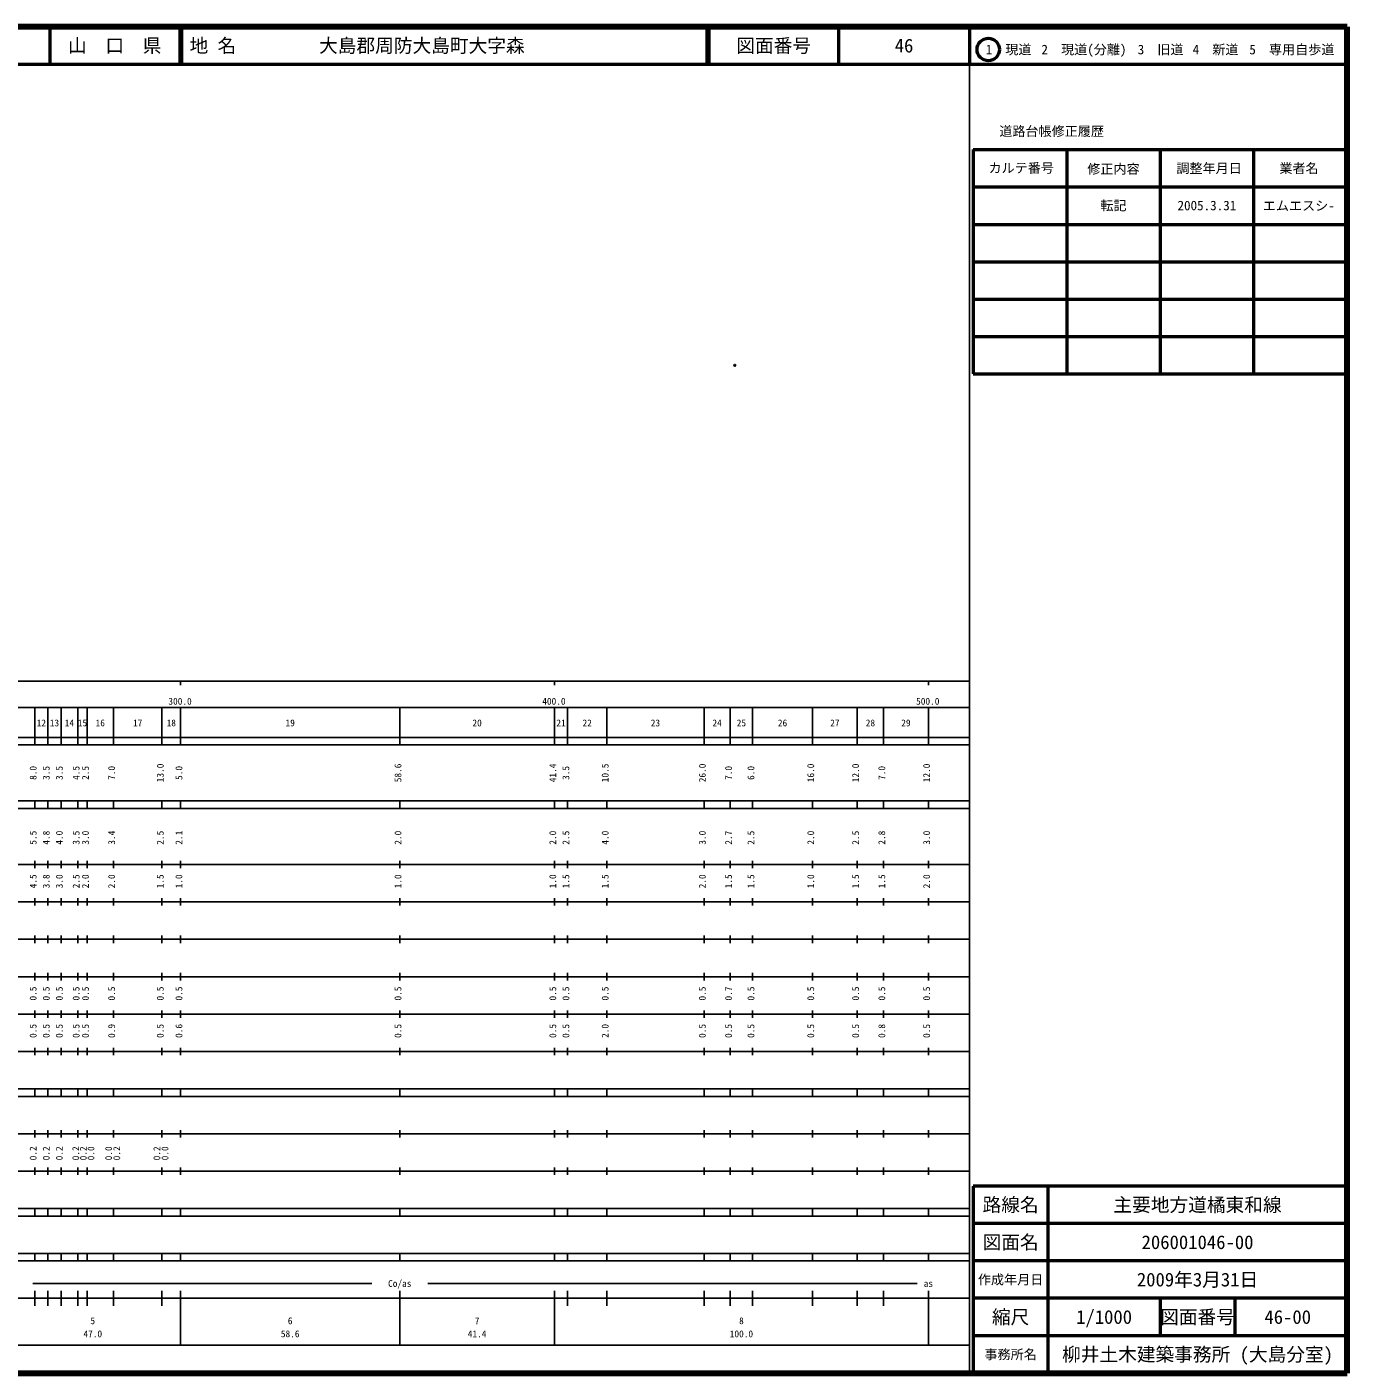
# Model space of a CAD drawing. Units: millimetres on the paper. Extents: x 40 to 680, y 20 to 380.
# Drawn here: x 326.9 to 680, y 20 to 380 of the extents above; entities that cross this region are included whole.
import ezdxf
from ezdxf.enums import TextEntityAlignment as Align

# ---------------------------------------------------------------- set-up
doc = ezdxf.new("R2010")
doc.units = ezdxf.units.MM
doc.header["$PDMODE"] = 32
doc.header["$PDSIZE"] = 0.5
doc.layers.add('M-OTRS', color=6, linetype='Continuous')
doc.layers.add('M-TTL-TXT', color=7, linetype='Continuous')
for name, color, linetype, lineweight in [('M-TTL', 2, 'Continuous', 140), ('M-TTL-BAND', 7, 'Continuous', 25), ('M-TTL-FRAM', 2, 'Continuous', 50), ('M-TTL-LINE', 7, 'Continuous', 50)]:
    doc.layers.add(name, color=color, linetype=linetype, lineweight=lineweight)
doc.styles.add('ＭＳ ゴシック', font='')
doc.styles.get('ＭＳ ゴシック').set_extended_font_data('MS Gothic')

msp = doc.modelspace()

# ---------------------------------------------------------------- linework, layer by layer
at = {"layer": 'M-OTRS'}
msp.add_point((516.22, 289.499), dxfattribs=at)
at = {"layer": 'M-TTL'}
for p, q in [((680, 380), (40, 380)), ((680, 20), (680, 380)), ((40, 20), (680, 20))]:
    msp.add_line(p, q, dxfattribs=at)
at = {"layer": 'M-TTL-BAND'}
for p, q in [((579, 20), (579, 370)), ((40, 205), (579, 205)), ((368, 205), (368, 204)), ((468, 205), (468, 204)), ((568, 205), (568, 204)), ((68, 198), (579, 198)), ((329, 188), (329, 198)), ((332.5, 188), (332.5, 198)), ((336, 188), (336, 198)), ((340.5, 188), (340.5, 198)), ((343, 188), (343, 198)), ((350, 188), (350, 198)), ((363, 188), (363, 198)), ((368, 188), (368, 198)), ((426.6, 188), (426.6, 198)), ((468, 188), (468, 198)), ((471.5, 188), (471.5, 198)), ((482, 188), (482, 198)), ((508, 188), (508, 198)), ((515, 188), (515, 198)), ((521, 188), (521, 198)), ((537, 188), (537, 198)), ((549, 188), (549, 198)), ((556, 188), (556, 198)), ((568, 188), (568, 198)), ((40, 190), (579, 190)), ((40, 188), (579, 188)), ((40, 173), (579, 173)), ((329, 171), (329, 173)), ((332.5, 171), (332.5, 173)), ((336, 171), (336, 173)), ((340.5, 171), (340.5, 173)), ((343, 171), (343, 173)), ((350, 171), (350, 173)), ((363, 171), (363, 173)), ((368, 171), (368, 173)), ((426.6, 171), (426.6, 173)), ((468, 171), (468, 173)), ((471.5, 171), (471.5, 173)), ((482, 171), (482, 173)), ((508, 171), (508, 173)), ((515, 171), (515, 173)), ((521, 171), (521, 173)), ((537, 171), (537, 173)), ((549, 171), (549, 173)), ((556, 171), (556, 173)), ((568, 171), (568, 173)), ((40, 171), (579, 171)), ((40, 156), (579, 156)), ((329, 155), (329, 157)), ((332.5, 155), (332.5, 157)), ((336, 155), (336, 157)), ((340.5, 155), (340.5, 157)), ((343, 155), (343, 157)), ((350, 155), (350, 157)), ((363, 155), (363, 157)), ((368, 155), (368, 157)), ((426.6, 155), (426.6, 157)), ((468, 155), (468, 157)), ((471.5, 155), (471.5, 157)), ((482, 155), (482, 157)), ((508, 155), (508, 157)), ((515, 155), (515, 157)), ((521, 155), (521, 157)), ((537, 155), (537, 157)), ((549, 155), (549, 157)), ((556, 155), (556, 157)), ((568, 155), (568, 157)), ((46, 146), (579, 146)), ((329, 145), (329, 147)), ((332.5, 145), (332.5, 147)), ((336, 145), (336, 147)), ((340.5, 145), (340.5, 147)), ((343, 145), (343, 147)), ((350, 145), (350, 147)), ((363, 145), (363, 147)), ((368, 145), (368, 147)), ((426.6, 145), (426.6, 147)), ((468, 145), (468, 147)), ((471.5, 145), (471.5, 147)), ((482, 145), (482, 147)), ((508, 145), (508, 147)), ((515, 145), (515, 147)), ((521, 145), (521, 147)), ((537, 145), (537, 147)), ((549, 145), (549, 147)), ((556, 145), (556, 147)), ((568, 145), (568, 147)), ((329, 135), (329, 137)), ((332.5, 135), (332.5, 137)), ((336, 135), (336, 137)), ((340.5, 135), (340.5, 137)), ((343, 135), (343, 137)), ((350, 135), (350, 137)), ((363, 135), (363, 137)), ((368, 135), (368, 137)), ((426.6, 135), (426.6, 137)), ((468, 135), (468, 137)), ((471.5, 135), (471.5, 137)), ((482, 135), (482, 137)), ((508, 135), (508, 137)), ((515, 135), (515, 137)), ((521, 135), (521, 137)), ((537, 135), (537, 137)), ((549, 135), (549, 137)), ((556, 135), (556, 137)), ((568, 135), (568, 137)), ((52, 136), (579, 136)), ((46, 126), (579, 126)), ((329, 125), (329, 127)), ((332.5, 125), (332.5, 127)), ((336, 125), (336, 127)), ((340.5, 125), (340.5, 127)), ((343, 125), (343, 127)), ((350, 125), (350, 127)), ((363, 125), (363, 127)), ((368, 125), (368, 127)), ((426.6, 125), (426.6, 127)), ((468, 125), (468, 127)), ((471.5, 125), (471.5, 127)), ((482, 125), (482, 127)), ((508, 125), (508, 127)), ((515, 125), (515, 127)), ((521, 125), (521, 127)), ((537, 125), (537, 127)), ((549, 125), (549, 127)), ((556, 125), (556, 127)), ((568, 125), (568, 127)), ((52, 116), (579, 116)), ((329, 115), (329, 117)), ((332.5, 115), (332.5, 117)), ((336, 115), (336, 117)), ((340.5, 115), (340.5, 117)), ((343, 115), (343, 117)), ((350, 115), (350, 117)), ((363, 115), (363, 117)), ((368, 115), (368, 117)), ((426.6, 115), (426.6, 117)), ((468, 115), (468, 117)), ((471.5, 115), (471.5, 117)), ((482, 115), (482, 117)), ((508, 115), (508, 117)), ((515, 115), (515, 117)), ((521, 115), (521, 117)), ((537, 115), (537, 117)), ((549, 115), (549, 117)), ((556, 115), (556, 117)), ((568, 115), (568, 117)), ((46, 106), (579, 106)), ((329, 105), (329, 107)), ((332.5, 105), (332.5, 107)), ((336, 105), (336, 107)), ((340.5, 105), (340.5, 107)), ((343, 105), (343, 107)), ((350, 105), (350, 107)), ((363, 105), (363, 107)), ((368, 105), (368, 107)), ((426.6, 105), (426.6, 107)), ((468, 105), (468, 107)), ((471.5, 105), (471.5, 107)), ((482, 105), (482, 107)), ((508, 105), (508, 107)), ((515, 105), (515, 107)), ((521, 105), (521, 107)), ((537, 105), (537, 107)), ((549, 105), (549, 107)), ((556, 105), (556, 107)), ((568, 105), (568, 107)), ((40, 96), (579, 96)), ((40, 94), (579, 94)), ((329, 94), (329, 96)), ((332.5, 94), (332.5, 96)), ((336, 94), (336, 96)), ((340.5, 94), (340.5, 96)), ((343, 94), (343, 96)), ((350, 94), (350, 96)), ((363, 94), (363, 96)), ((368, 94), (368, 96)), ((426.6, 94), (426.6, 96)), ((468, 94), (468, 96)), ((471.5, 94), (471.5, 96)), ((482, 94), (482, 96)), ((508, 94), (508, 96)), ((515, 94), (515, 96)), ((521, 94), (521, 96)), ((537, 94), (537, 96)), ((549, 94), (549, 96)), ((556, 94), (556, 96)), ((568, 94), (568, 96)), ((49, 84), (579, 84)), ((329, 83), (329, 85)), ((332.5, 83), (332.5, 85)), ((336, 83), (336, 85)), ((340.5, 83), (340.5, 85)), ((343, 83), (343, 85)), ((350, 83), (350, 85)), ((363, 83), (363, 85)), ((368, 83), (368, 85)), ((426.6, 83), (426.6, 85)), ((468, 83), (468, 85)), ((471.5, 83), (471.5, 85)), ((482, 83), (482, 85)), ((508, 83), (508, 85)), ((515, 83), (515, 85)), ((521, 83), (521, 85)), ((537, 83), (537, 85)), ((549, 83), (549, 85)), ((556, 83), (556, 85)), ((568, 83), (568, 85)), ((40, 74), (579, 74)), ((329, 73), (329, 75)), ((332.5, 73), (332.5, 75)), ((336, 73), (336, 75)), ((340.5, 73), (340.5, 75)), ((343, 73), (343, 75)), ((350, 73), (350, 75)), ((363, 73), (363, 75)), ((368, 73), (368, 75)), ((426.6, 73), (426.6, 75)), ((468, 73), (468, 75)), ((471.5, 73), (471.5, 75)), ((482, 73), (482, 75)), ((508, 73), (508, 75)), ((515, 73), (515, 75)), ((521, 73), (521, 75)), ((537, 73), (537, 75)), ((549, 73), (549, 75)), ((556, 73), (556, 75)), ((568, 73), (568, 75)), ((40, 64), (579, 64)), ((40, 62), (579, 62)), ((329, 62), (329, 64)), ((332.5, 62), (332.5, 64)), ((336, 62), (336, 64)), ((340.5, 62), (340.5, 64)), ((343, 62), (343, 64)), ((350, 62), (350, 64)), ((363, 62), (363, 64)), ((368, 62), (368, 64)), ((426.6, 62), (426.6, 64)), ((468, 62), (468, 64)), ((471.5, 62), (471.5, 64)), ((482, 62), (482, 64)), ((508, 62), (508, 64)), ((515, 62), (515, 64)), ((521, 62), (521, 64)), ((537, 62), (537, 64)), ((549, 62), (549, 64)), ((556, 62), (556, 64)), ((568, 62), (568, 64)), ((40, 52), (579, 52)), ((329, 50), (329, 52)), ((332.5, 50), (332.5, 52)), ((336, 50), (336, 52)), ((340.5, 50), (340.5, 52)), ((343, 50), (343, 52)), ((350, 50), (350, 52)), ((363, 50), (363, 52)), ((368, 50), (368, 52)), ((426.6, 50), (426.6, 52)), ((468, 50), (468, 52)), ((471.5, 50), (471.5, 52)), ((482, 50), (482, 52)), ((508, 50), (508, 52)), ((515, 50), (515, 52)), ((521, 50), (521, 52)), ((537, 50), (537, 52)), ((549, 50), (549, 52)), ((556, 50), (556, 52)), ((568, 50), (568, 52)), ((40, 50), (579, 50)), ((328.5, 44), (419.1, 44)), ((434.1, 44), (565, 44)), ((40, 40), (579, 40)), ((329, 38), (329, 42)), ((332.5, 38), (332.5, 42)), ((336, 38), (336, 42)), ((340.5, 38), (340.5, 42)), ((343, 38), (343, 42)), ((350, 38), (350, 42)), ((363, 38), (363, 42)), ((368, 27.5), (368, 42)), ((426.6, 27.5), (426.6, 42)), ((468, 27.5), (468, 42)), ((471.5, 38), (471.5, 42)), ((482, 38), (482, 42)), ((508, 38), (508, 42)), ((515, 38), (515, 42)), ((521, 38), (521, 42)), ((537, 38), (537, 42)), ((549, 38), (549, 42)), ((556, 38), (556, 42)), ((568, 27.5), (568, 42)), ((68, 27.5), (579, 27.5))]:
    msp.add_line(p, q, dxfattribs=at)
at = {"layer": 'M-TTL-FRAM'}
for p, q in [((580, 347.197), (580, 287.197)), ((580, 347.197), (680, 347.197)), ((580, 287.197), (680, 287.197)), ((680, 70), (580, 70)), ((580, 70), (580, 20))]:
    msp.add_line(p, q, dxfattribs=at)
at = {"layer": 'M-TTL-LINE'}
for p, q in [((333, 380), (333, 370)), ((367.75, 380), (367.75, 370)), ((368.25, 380), (368.25, 370)), ((508.747, 380), (508.747, 370)), ((509.247, 380), (509.247, 370)), ((543.997, 380), (543.997, 370)), ((579, 380), (579, 370)), ((40, 370), (680, 370)), ((605, 347.197), (605, 287.197)), ((630, 347.197), (630, 287.197)), ((655, 347.197), (655, 287.197)), ((580, 337.197), (680, 337.197)), ((580, 327.197), (680, 327.197)), ((580, 317.197), (680, 317.197)), ((580, 307.197), (680, 307.197)), ((580, 297.197), (680, 297.197)), ((600, 70), (600, 20)), ((680, 60), (580, 60)), ((680, 50), (580, 50)), ((680, 40), (580, 40)), ((630, 40), (630, 30)), ((650, 40), (650, 30)), ((680, 30), (580, 30))]:
    msp.add_line(p, q, dxfattribs=at)
msp.add_circle((584.031, 373.958), 3, dxfattribs=at)

# ---------------------------------------------------------------- texts
at = {"layer": 'M-TTL-BAND', "style": 'ＭＳ ゴシック'}
for s, p in [('300.0', (367.844, 198.195)), ('400.0', (467.844, 198.195)), ('500.0', (567.844, 198.195)), ('12', (330.75, 192.405)), ('13', (334.25, 192.405)), ('14', (338.25, 192.405)), ('15', (341.75, 192.405)), ('16', (346.5, 192.405)), ('17', (356.5, 192.405)), ('18', (365.5, 192.405)), ('19', (397.3, 192.405)), ('20', (447.3, 192.405)), ('21', (469.75, 192.405)), ('22', (476.75, 192.405)), ('23', (495, 192.405)), ('24', (511.5, 192.405)), ('25', (518, 192.405)), ('26', (529, 192.405)), ('27', (543, 192.405)), ('28', (552.5, 192.405)), ('29', (562, 192.405)), ('Co/as', (426.6, 42.5)), ('as', (568, 42.5)), ('5', (344.5, 32.523)), ('6', (397.3, 32.523)), ('7', (447.3, 32.523)), ('8', (518, 32.523)), ('47.0', (344.5, 29.033)), ('58.6', (397.3, 29.033)), ('41.4', (447.3, 29.033)), ('100.0', (518, 29.033))]:
    msp.add_text(s, height=1.833, dxfattribs=at).set_placement(p, align=Align.BOTTOM_CENTER)
for s, p in [('8.0', (330, 180.5)), ('3.5', (333.5, 180.5)), ('3.5', (337, 180.5)), ('4.5', (341.5, 180.5)), ('2.5', (344, 180.5)), ('7.0', (351, 180.5)), ('13.0', (364, 180.5)), ('5.0', (369, 180.5)), ('58.6', (427.6, 180.5)), ('41.4', (469, 180.5)), ('3.5', (472.5, 180.5)), ('10.5', (483, 180.5)), ('26.0', (509, 180.5)), ('7.0', (516, 180.5)), ('6.0', (522, 180.5)), ('16.0', (538, 180.5)), ('12.0', (550, 180.5)), ('7.0', (557, 180.5)), ('12.0', (569, 180.5)), ('5.5', (330, 163.174)), ('4.8', (333.5, 163.174)), ('4.0', (337, 163.174)), ('3.5', (341.5, 163.174)), ('3.0', (344, 163.174)), ('3.4', (351, 163.174)), ('2.5', (364, 163.174)), ('2.1', (369, 163.174)), ('2.0', (427.6, 163.174)), ('2.0', (469, 163.174)), ('2.5', (472.5, 163.174)), ('4.0', (483, 163.174)), ('3.0', (509, 163.174)), ('2.7', (516, 163.174)), ('2.5', (522, 163.174)), ('2.0', (538, 163.174)), ('2.5', (550, 163.174)), ('2.8', (557, 163.174)), ('3.0', (569, 163.174)), ('4.5', (330, 151.5)), ('3.8', (333.5, 151.5)), ('3.0', (337, 151.5)), ('2.5', (341.5, 151.5)), ('2.0', (344, 151.5)), ('2.0', (351, 151.5)), ('1.5', (364, 151.5)), ('1.0', (369, 151.5)), ('1.0', (427.6, 151.5)), ('1.0', (469, 151.5)), ('1.5', (472.5, 151.5)), ('1.5', (483, 151.5)), ('2.0', (509, 151.5)), ('1.5', (516, 151.5)), ('1.5', (522, 151.5)), ('1.0', (538, 151.5)), ('1.5', (550, 151.5)), ('1.5', (557, 151.5)), ('2.0', (569, 151.5)), ('0.5', (330, 121.5)), ('0.5', (333.5, 121.5)), ('0.5', (337, 121.5)), ('0.5', (341.5, 121.5)), ('0.5', (344, 121.5)), ('0.5', (351, 121.5)), ('0.5', (364, 121.5)), ('0.5', (369, 121.5)), ('0.5', (427.6, 121.5)), ('0.5', (469, 121.5)), ('0.5', (472.5, 121.5)), ('0.5', (483, 121.5)), ('0.5', (509, 121.5)), ('0.7', (516, 121.5)), ('0.5', (522, 121.5)), ('0.5', (538, 121.5)), ('0.5', (550, 121.5)), ('0.5', (557, 121.5)), ('0.5', (569, 121.5)), ('0.5', (330, 111.5)), ('0.5', (333.5, 111.5)), ('0.5', (337, 111.5)), ('0.5', (341.5, 111.5)), ('0.5', (344, 111.5)), ('0.9', (351, 111.5)), ('0.5', (364, 111.5)), ('0.6', (369, 111.5)), ('0.5', (427.6, 111.5)), ('0.5', (469, 111.5)), ('0.5', (472.5, 111.5)), ('2.0', (483, 111.5)), ('0.5', (509, 111.5)), ('0.5', (516, 111.5)), ('0.5', (522, 111.5)), ('0.5', (538, 111.5)), ('0.5', (550, 111.5)), ('0.8', (557, 111.5)), ('0.5', (569, 111.5)), ('0.2', (330, 78.764)), ('0.2', (333.5, 78.764)), ('0.2', (337, 78.764)), ('0.2', (341.4, 78.764)), ('0.2', (343.4, 78.764)), ('0.0', (345.47, 78.764)), ('0.0', (350.2, 78.764)), ('0.2', (352.37, 78.764)), ('0.2', (363.1, 78.764)), ('0.0', (365.27, 78.764))]:
    msp.add_text(s, height=1.833, rotation=90, dxfattribs=at).set_placement(p, align=Align.BOTTOM_CENTER)
at = {"layer": 'M-TTL-TXT', "style": 'ＭＳ ゴシック'}
for s, height, p in [('山\u3000口\u3000県', 3.666, (350.375, 375)), ('図面番号', 3.666, (526.622, 375)), ('46', 3.666, (561.497, 375)), ('1\u3000現道', 2.566, (589.448, 373.958)), ('2\u3000現道(分離)', 2.566, (609.619, 373.958)), ('3\u3000旧道', 2.566, (630.121, 373.958)), ('4\u3000新道', 2.566, (644.824, 373.958)), ('5\u3000専用自歩道', 2.566, (665.228, 373.958)), ('道路台帳修正履歴', 2.566, (600.968, 352.113)), ('カルテ番号', 2.566, (592.839, 342.277)), ('修正内容', 2.566, (617.509, 342.023)), ('調整年月日', 2.566, (643.089, 342.197)), ('業者名', 2.566, (667.134, 342.197)), ('転記', 2.566, (617.5, 332.245)), ('2005.3.31', 2.566, (642.5, 332.245)), ('エムエスシ-', 2.566, (667.077, 332.189)), ('路線名', 3.666, (590, 65)), ('路線名', 3.666, (590, 65)), ('主要地方道橘東和線', 3.666, (640, 65)), ('図面名', 3.666, (590, 55)), ('図面名', 3.666, (590, 55)), ('206001046-00', 3.666, (640, 55)), ('2009年3月31日', 3.666, (640, 45)), ('作成年月日', 2.566, (590, 45)), ('作成年月日', 2.566, (590, 45)), ('縮尺', 3.666, (590, 35)), ('縮尺', 3.666, (590, 35)), ('1/1000', 3.666, (615, 35)), ('図面番号', 3.666, (640, 35)), ('図面番号', 3.666, (640, 35)), ('46-00', 3.666, (664.125, 35)), ('事務所名', 2.566, (590, 25)), ('事務所名', 2.566, (590, 25)), ('柳井土木建築事務所 (大島分室)', 3.666, (640, 25))]:
    msp.add_text(s, height=height, dxfattribs=at).set_placement(p, align=Align.MIDDLE_CENTER)
for s, p in [('地 名', (370.38, 375)), ('大島郡周防大島町大字森', (405.024, 375))]:
    msp.add_text(s, height=3.666, dxfattribs=at).set_placement(p, align=Align.MIDDLE_LEFT)

doc.saveas('drawing.dxf')
